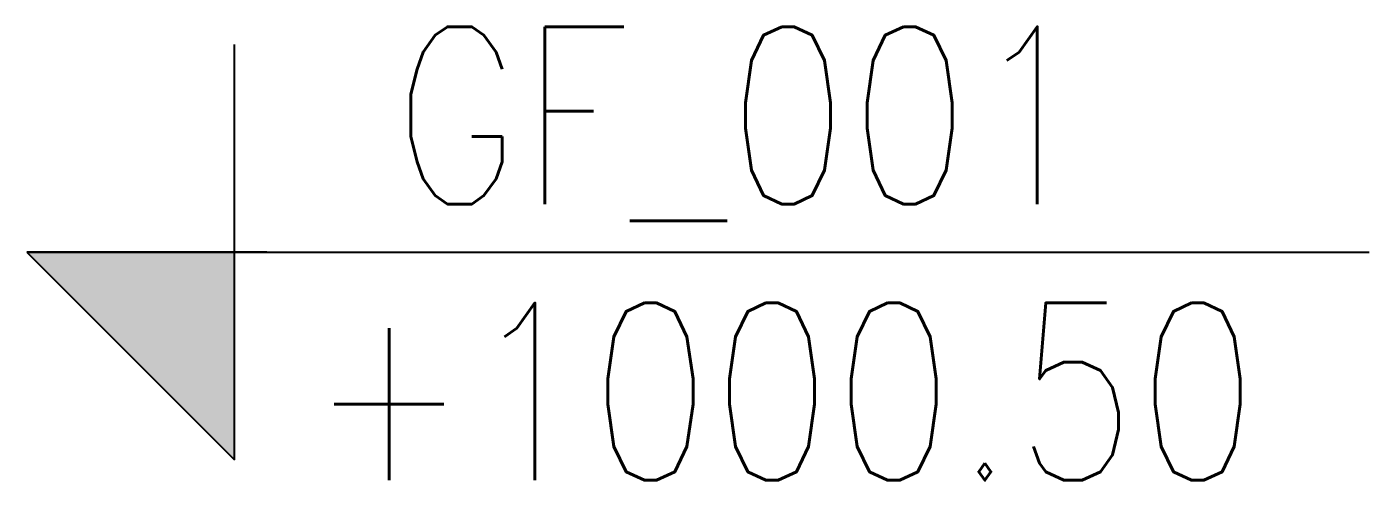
# Model space of a CAD drawing. Header units: millimetres. Extents: x 18963 to 156110, y 10619 to 121460.
# Drawn here: x 72036.1 to 72338.8, y 104909.6 to 105012 of the extents above; entities that cross this region are included whole.
import ezdxf
from ezdxf.enums import TextEntityAlignment as Align

# ---------------------------------------------------------------- set-up
doc = ezdxf.new("R2010")
doc.units = ezdxf.units.MM
doc.header["$MEASUREMENT"] = 0
for name, color, linetype in [('Ano_Tag_Lvl', 95, 'Continuous'), ('Hth_Section tag', 204, 'Continuous'), ('Txt_Tag', 95, 'Continuous')]:
    doc.layers.add(name, color=color, linetype=linetype)
doc.styles.add('Jwalant', font='romans.shx', dxfattribs={"width": 0.8})

# ---------------------------------------------------------------- blocks, each defined once
blk = doc.blocks.new('Anno_Section Line')
at = {"layer": 'Hth_Section tag'}
blk.add_hatch(color=256, dxfattribs=at).paths.add_polyline_path([(332708, 109763), (335309, 112364), (332708, 112364)])
for p, q in [((332708, 109763), (332708, 114966)), ((335309, 112364), (318506, 112364)), ((332305, 112364), (335309, 112364)), ((335309, 112364), (332305, 112364)), ((332305, 112364), (335309, 112364)), ((332708, 109763), (332708, 112364)), ((335309, 112364), (332708, 109763))]:
    blk.add_line(p, q)
at = {"layer": 'Txt_Tag', "linetype": 'ByBlock', "style": 'Jwalant', "width": 0.8}
blk.add_attdef('ELEVATIONNAME', text='', height=2220, dxfattribs=at).set_placement((318500, 115189), align=Align.TOP_LEFT)
at = {"layer": 'Txt_Tag', "style": 'Jwalant', "width": 0.8}
blk.add_attdef('ELEVATIONHEIGHT', text='', height=2220, dxfattribs=at).set_placement((318488, 111730), align=Align.TOP_LEFT)

msp = doc.modelspace()

# ---------------------------------------------------------------- block references
at = {"layer": 'Ano_Tag_Lvl', "color": 2}
ref = msp.add_blockref('Anno_Section Line', (78077.68, 102936.5), dxfattribs=dict(at, xscale=-0.01801801801801968, yscale=0.01801801801801968, zscale=0.01801801801801968, rotation=359.9999999997418))
ref.add_attrib('ELEVATIONNAME', ' GF_001', dxfattribs={"layer": 'Txt_Tag', "linetype": 'ByBlock', "height": 40, "rotation": 360, "style": 'Jwalant', "width": 0.8}).set_placement((72096.66, 105011.98), align=Align.TOP_LEFT)
ref.add_attrib('ELEVATIONHEIGHT', '+1000.50', dxfattribs={"layer": 'Txt_Tag', "height": 40, "rotation": 360, "style": 'Jwalant', "width": 0.8}).set_placement((72099.93, 104949.65), align=Align.TOP_LEFT)

doc.saveas('drawing.dxf')
